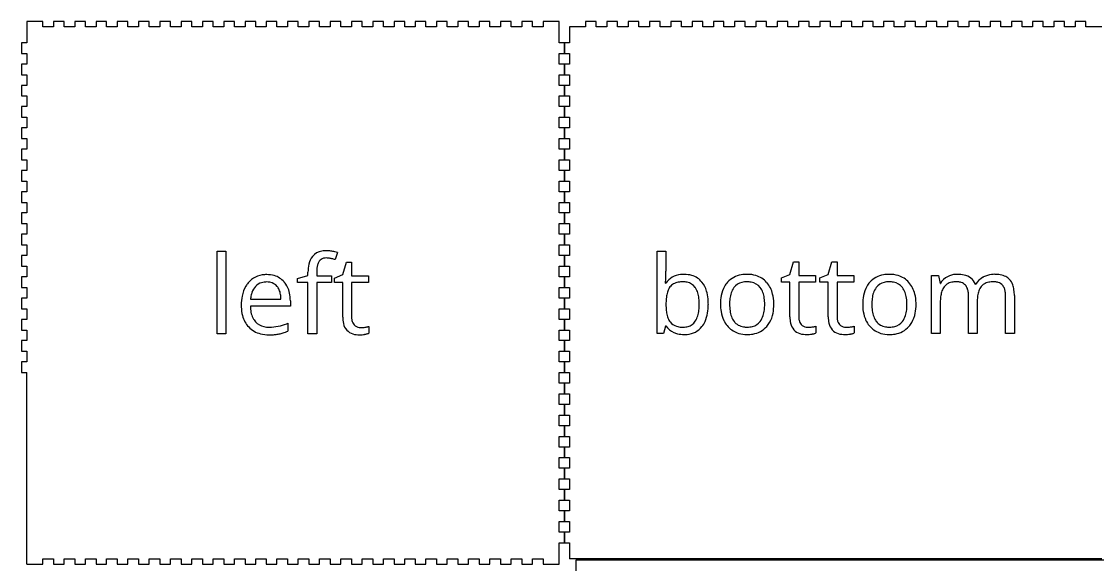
# Model space of a CAD drawing. Header units: inches. Extents: x 2290 to 3212, y 470 to 1390.
# Drawn here: x 2294 to 2900, y 1083 to 1390 of the extents above; entities that cross this region are included whole.
import ezdxf

# ---------------------------------------------------------------- set-up
doc = ezdxf.new("R2010")
doc.units = ezdxf.units.IN
doc.header["$MEASUREMENT"] = 0
for name, color, linetype in [('bottom_labelLayer', 7, 'Continuous'), ('bottom_outsideCutPath', 7, 'Continuous'), ('left_labelLayer', 7, 'Continuous'), ('left_outsideCutPath', 7, 'Continuous'), ('top_outsideCutPath', 7, 'Continuous')]:
    doc.layers.add(name, color=color, linetype=linetype)

msp = doc.modelspace()

# ---------------------------------------------------------------- linework, layer by layer
at = {"linetype": 'Continuous'}
for p, q in [((2296.95, 1083.6), (2296.95, 1191.6)), ((2902.95, 1086.6), (2602.95, 1086.6))]:
    msp.add_line(p, q, dxfattribs=at)
at = {"layer": 'bottom_labelLayer'}
for p, q in [((2652.28, 1213.65), (2652.28, 1260.15)), ((2652.28, 1260.15), (2657.24, 1260.15)), ((2657.24, 1260.15), (2657.24, 1248.85)), ((2727.11, 1247), (2729.2, 1253.99)), ((2729.2, 1253.99), (2732.07, 1253.99)), ((2732.07, 1253.99), (2732.07, 1246.4)), ((2748.71, 1247), (2750.8, 1253.99)), ((2750.8, 1253.99), (2753.67, 1253.99)), ((2753.67, 1253.99), (2753.67, 1246.4)), ((2722.41, 1244.94), (2727.11, 1247)), ((2722.41, 1242.55), (2722.41, 1244.94)), ((2732.07, 1246.4), (2741.57, 1246.4)), ((2741.57, 1246.4), (2741.57, 1242.55)), ((2744.02, 1244.94), (2748.71, 1247)), ((2744.02, 1242.55), (2744.02, 1244.94)), ((2753.67, 1246.4), (2763.17, 1246.4)), ((2763.17, 1246.4), (2763.17, 1242.55)), ((2806.92, 1213.65), (2806.92, 1246.4)), ((2806.92, 1246.4), (2810.96, 1246.4)), ((2810.96, 1246.4), (2811.76, 1241.92)), ((2657, 1242.04), (2657.24, 1242.04)), ((2727.11, 1242.55), (2722.41, 1242.55)), ((2727.11, 1223.06), (2727.11, 1242.55)), ((2741.57, 1242.55), (2732.07, 1242.55)), ((2732.07, 1242.55), (2732.07, 1223.27)), ((2748.71, 1242.55), (2744.02, 1242.55)), ((2748.71, 1223.06), (2748.71, 1242.55)), ((2763.17, 1242.55), (2753.67, 1242.55)), ((2753.67, 1242.55), (2753.67, 1223.27)), ((2811.76, 1241.92), (2812, 1241.92)), ((2831.73, 1241.44), (2831.96, 1241.44)), ((2827.78, 1213.65), (2827.78, 1234.96)), ((2832.74, 1231.94), (2832.74, 1213.65)), ((2848.67, 1213.65), (2848.67, 1234.96)), ((2853.63, 1235.02), (2853.63, 1213.65)), ((2811.88, 1230.83), (2811.88, 1213.65)), ((2655.83, 1213.65), (2652.28, 1213.65)), ((2656.88, 1217.86), (2655.83, 1213.65)), ((2657.24, 1217.86), (2656.88, 1217.86)), ((2741.81, 1217.75), (2741.81, 1213.95)), ((2763.41, 1217.75), (2763.41, 1213.95)), ((2811.88, 1213.65), (2806.92, 1213.65)), ((2832.74, 1213.65), (2827.78, 1213.65)), ((2853.63, 1213.65), (2848.67, 1213.65))]:
    msp.add_line(p, q, dxfattribs=at)
for centre, radius, start, end in [((2582.6, 1247.8), 74.62, 355.72386, 358.1259), ((2553.82, 1248.77), 103.42, 358.11233, 0.04843), ((2666.49, 1235.59), 11.28, 95.18351, 145.1109), ((2667.48, 1230), 16.94, 89.87434, 96.81454), ((2667.67, 1231.78), 15.16, 74.23933, 90.56238), ((2668.67, 1235.46), 11.35, 38.56313, 74.06704), ((2701.71, 1233.75), 13.12, 99.17594, 137.98327), ((2702.99, 1227.73), 19.27, 89.73264, 100.07598), ((2703.25, 1230.33), 16.67, 73.52227, 90.56923), ((2704.22, 1233.88), 12.99, 41.14456, 73.21339), ((2781.89, 1233.75), 13.12, 99.17594, 137.98327), ((2783.17, 1227.73), 19.27, 89.73264, 100.07598), ((2783.42, 1230.33), 16.67, 73.52227, 90.56923), ((2784.4, 1233.88), 12.99, 41.14456, 73.21339), ((2820.41, 1236.98), 9.75, 117.12095, 149.54237), ((2821.4, 1235.21), 11.78, 93.83433, 117.50722), ((2821.68, 1232.78), 14.22, 89.96621, 94.28313), ((2821.84, 1230.76), 16.24, 77.55722, 90.5513), ((2823.35, 1237.24), 9.59, 52.7027, 78.00538), ((2823.88, 1238.24), 8.47, 22.2098, 51.49705), ((2840.95, 1236.29), 10.36, 119.40418, 150.18288), ((2842.1, 1234.54), 12.44, 118.2584, 120.06295), ((2842.1, 1234.42), 12.56, 95.86351, 117.96932), ((2842.52, 1231.35), 15.66, 89.9197, 96.26175), ((2842.66, 1229.76), 17.24, 79.93611, 90.38037), ((2843.81, 1235.98), 10.92, 62.97232, 80.16652), ((2845.01, 1238.44), 8.18, 44.22899, 62.62292), ((2844.65, 1238.29), 8.54, 19.5612, 43.31612), ((2595.22, 1246.93), 61.98, 355.47164, 355.65276), ((2672.91, 1232.45), 15.52, 160.89263, 171.23343), ((2666.29, 1234.8), 8.49, 143.33823, 161.25599), ((2664.71, 1235.85), 6.6, 120.14028, 142.4249), ((2665.67, 1234.06), 8.63, 100.44694, 119.67007), ((2666.7, 1228.85), 13.94, 89.57313, 100.73243), ((2666.88, 1231.31), 11.47, 78.67813, 90.37496), ((2667.85, 1235.44), 7.23, 35.54084, 79.80112), ((2667.04, 1234.87), 8.23, 32.7034, 35.52421), ((2664.82, 1233.6), 10.78, 15.77794, 32.01513), ((2666.09, 1233.45), 14.62, 16.47093, 38.40753), ((2658.66, 1231.12), 22.41, 5.13385, 16.79734), ((2704.97, 1231.96), 16.84, 150.71115, 169.46954), ((2702.18, 1233.39), 13.7, 138.17595, 150.22873), ((2703.76, 1233.4), 10.26, 142.90257, 162.37496), ((2701.83, 1234.76), 7.9, 103.46852, 142.31189), ((2702.82, 1230.98), 11.81, 89.48059, 103.8805), ((2703, 1230.28), 12.51, 79.34534, 90.31749), ((2703.95, 1234.53), 8.16, 37.95776, 80.40062), ((2702.28, 1233.34), 10.21, 20.0257, 37.43505), ((2702.36, 1232.28), 15.45, 13.50143, 41.07034), ((2785.14, 1231.96), 16.84, 150.71115, 169.46954), ((2782.35, 1233.39), 13.7, 138.17595, 150.22873), ((2783.94, 1233.4), 10.26, 142.90257, 162.37496), ((2782.01, 1234.76), 7.9, 103.46852, 142.31189), ((2783, 1230.98), 11.81, 89.48059, 103.8805), ((2783.18, 1230.28), 12.51, 79.34534, 90.31749), ((2784.13, 1234.53), 8.16, 37.95776, 80.40062), ((2782.45, 1233.34), 10.21, 20.0257, 37.43505), ((2782.53, 1232.28), 15.45, 13.50143, 41.07034), ((2826.77, 1232.85), 14.76, 161.02344, 171.44691), ((2820.7, 1235), 8.32, 143.07698, 161.39138), ((2819.19, 1236.02), 6.5, 123.70206, 142.30221), ((2819.84, 1234.9), 7.79, 101.15463, 123.06557), ((2820.78, 1230.47), 12.32, 89.55732, 101.48321), ((2820.89, 1231.17), 11.62, 85.52381, 90.07934), ((2821.22, 1234.54), 8.23, 72.3601, 85.95618), ((2822.18, 1237.41), 5.2, 41.06107, 72.89936), ((2821.52, 1236.97), 5.99, 20.70713, 40.02175), ((2818.54, 1235.83), 9.19, 7.98646, 20.79495), ((2846.27, 1233.2), 13.45, 160.87318, 172.52725), ((2841.32, 1234.97), 8.2, 140.97653, 161.16995), ((2840.01, 1235.93), 6.57, 122.35973, 140.28841), ((2840.74, 1234.63), 8.06, 101.00323, 121.78405), ((2841.7, 1230.02), 12.76, 89.56214, 101.29616), ((2841.81, 1231.27), 11.51, 85.81447, 90.06854), ((2842.11, 1234.54), 8.23, 72.63955, 86.2568), ((2843.06, 1237.4), 5.22, 41.04081, 73.17926), ((2842.4, 1236.97), 5.99, 20.70713, 40.02175), ((2839.43, 1235.83), 9.19, 7.98646, 20.79495), ((2839.46, 1236.34), 14.08, 7.50419, 19.96454), ((2830.88, 1235.13), 22.75, 359.71073, 7.69072), ((2695.46, 1230.09), 38.22, 177.61767, 180.04254), ((2683.96, 1230.67), 26.71, 171.06678, 177.84569), ((2657.71, 1231.5), 18.2, 6.16487, 16.03963), ((2646.67, 1230.24), 29.31, 359.76808, 6.30952), ((2649.28, 1230.12), 31.84, 359.87793, 5.40936), ((2713.71, 1230.23), 25.76, 169.24429, 180.38808), ((2719.31, 1230.17), 26.21, 173.00862, 180.24638), ((2709.84, 1231.38), 16.66, 162.06531, 173.16748), ((2697.22, 1231.48), 15.59, 7.744, 20.06902), ((2688.16, 1230.18), 24.75, 359.70756, 7.89727), ((2695.15, 1230.39), 22.9, 1.12772, 13.88), ((2793.89, 1230.23), 25.76, 169.24429, 180.38808), ((2799.49, 1230.17), 26.21, 173.00862, 180.24638), ((2790.01, 1231.38), 16.66, 162.06531, 173.16748), ((2777.4, 1231.48), 15.59, 7.744, 20.06902), ((2768.34, 1230.18), 24.75, 359.70756, 7.89727), ((2775.32, 1230.39), 22.9, 1.12772, 13.88), ((2846.42, 1230.85), 34.54, 178.09761, 180.02533), ((2836.82, 1231.28), 24.93, 171.30419, 178.35016), ((2813.15, 1235.04), 14.63, 359.69483, 8.14715), ((2854.55, 1232.06), 21.81, 172.37765, 180.18296), ((2860.42, 1231.94), 27.68, 179.89442, 179.99984), ((2834.03, 1235.04), 14.63, 359.69483, 8.14715), ((2690.04, 1229.93), 32.8, 179.77627, 185.70752), ((2677.11, 1228.6), 19.8, 185.59248, 194.20507), ((2657.58, 1228.82), 18.33, 343.41714, 353.63691), ((2647.55, 1230.01), 28.42, 353.49348, 0.22055), ((2652.03, 1229.89), 29.08, 350.65628, 0.33803), ((2712.77, 1229.96), 24.82, 179.77447, 189.09329), ((2706.4, 1228.88), 18.35, 188.91025, 205.31714), ((2718.22, 1229.93), 25.12, 179.70596, 187.91608), ((2709.01, 1228.6), 15.81, 187.76392, 200.09769), ((2695.78, 1228.88), 17.07, 342.36157, 353.75376), ((2686.78, 1229.97), 26.13, 353.5363, 0.20142), ((2692.43, 1229.88), 25.62, 349.17619, 0.38626), ((2688.94, 1230.06), 29.11, 359.99191, 1.54196), ((2792.95, 1229.96), 24.82, 179.77447, 189.09329), ((2786.58, 1228.88), 18.35, 188.91025, 205.31714), ((2798.39, 1229.93), 25.12, 179.70596, 187.91608), ((2789.18, 1228.6), 15.81, 187.76392, 200.09769), ((2775.96, 1228.88), 17.07, 342.36157, 353.75376), ((2766.96, 1229.97), 26.13, 353.5363, 0.20142), ((2772.6, 1229.88), 25.62, 349.17619, 0.38626), ((2769.11, 1230.06), 29.11, 359.99191, 1.54196), ((2668.82, 1226.45), 11.24, 193.94304, 208.02184), ((2665.47, 1224.74), 7.48, 208.55365, 217.56054), ((2665.2, 1224.63), 7.2, 218.16904, 253.80472), ((2667.76, 1224.44), 7.13, 286.01629, 326.84973), ((2664.22, 1226.79), 11.39, 326.7105, 343.66618), ((2666.63, 1226.24), 13.94, 321.31615, 335.54361), ((2662.17, 1228.16), 18.8, 335.83059, 350.82548), ((2704.51, 1228.09), 16.3, 205.65604, 208.4461), ((2702.05, 1226.59), 13.43, 207.7947, 238.6758), ((2703.93, 1226.74), 10.41, 200.08459, 216.91316), ((2702.08, 1225.42), 8.13, 217.30096, 261.70991), ((2704.01, 1225.35), 8.02, 284.56623, 322.63339), ((2701.88, 1226.89), 10.65, 323.00893, 342.63904), ((2703.71, 1226.78), 13.84, 318.14397, 329.75662), ((2701.05, 1228.16), 16.83, 330.2507, 349.41165), ((2742.7, 1222.89), 15.59, 179.35509, 192.84776), ((2734.87, 1220.77), 7.5, 190.38177, 253.87724), ((2742.05, 1223.21), 9.99, 179.64165, 189.75059), ((2738.53, 1222.58), 6.41, 189.54796, 205.78736), ((2737.08, 1221.91), 4.81, 206.12945, 221.40839), ((2764.3, 1222.89), 15.59, 179.35509, 192.84776), ((2756.48, 1220.77), 7.5, 190.38177, 253.87724), ((2763.66, 1223.21), 9.99, 179.64165, 189.75059), ((2760.13, 1222.58), 6.41, 189.54796, 205.78736), ((2758.68, 1221.91), 4.81, 206.12945, 221.40839), ((2784.68, 1228.09), 16.3, 205.65604, 208.4461), ((2782.23, 1226.59), 13.43, 207.7947, 238.6758), ((2784.11, 1226.74), 10.41, 200.08459, 216.91316), ((2782.25, 1225.42), 8.13, 217.30096, 261.70991), ((2784.19, 1225.35), 8.02, 284.56623, 322.63339), ((2782.06, 1226.89), 10.65, 323.00893, 342.63904), ((2783.89, 1226.78), 13.84, 318.14397, 329.75662), ((2781.23, 1228.16), 16.83, 330.2507, 349.41165), ((2666.17, 1224.26), 10.99, 215.58502, 245.83617), ((2667.01, 1226.19), 13.09, 245.98016, 255.54559), ((2666.53, 1228.74), 11.52, 253.13824, 266.84832), ((2667.44, 1228.1), 15.05, 255.77554, 270.31855), ((2666.91, 1233.16), 15.95, 266.37756, 270.05105), ((2667.03, 1227.1), 9.89, 269.38689, 285.86307), ((2667.54, 1229.88), 16.82, 269.92257, 275.54817), ((2668.34, 1224.85), 11.74, 274.06401, 321.4081), ((2702.22, 1226.93), 13.81, 238.81155, 253.24284), ((2702.75, 1228.98), 15.93, 253.54369, 270.41825), ((2702.94, 1229.53), 12.32, 260.50332, 270.24768), ((2702.95, 1232.32), 19.26, 269.75029, 279.80333), ((2703.1, 1228.73), 11.52, 269.44817, 284.72557), ((2704.19, 1226.4), 13.22, 278.89592, 317.99791), ((2736.41, 1226.01), 12.96, 253.7848, 270.88526), ((2736.92, 1221.79), 4.61, 221.59492, 262.35051), ((2737.3, 1223.78), 6.63, 261.32663, 270.19132), ((2736.54, 1228.52), 15.46, 270.89325, 275.54838), ((2737.36, 1233.44), 16.29, 269.88036, 278.30283), ((2735.96, 1234.53), 21.5, 275.52604, 279.29394), ((2736.47, 1231.62), 18.55, 279.18627, 280.11437), ((2737.51, 1232.17), 15.01, 278.41545, 279.00808), ((2737.3, 1227.11), 13.96, 280.00699, 283.37353), ((2735.69, 1243.85), 26.83, 278.95897, 280.51043), ((2738.55, 1221.92), 8.63, 283.30694, 288.11978), ((2737.43, 1234.5), 17.33, 280.48479, 282.6268), ((2738.96, 1227.71), 10.37, 282.58768, 285.5795), ((2739.72, 1218.36), 4.88, 287.9888, 295.30484), ((2739.72, 1224.9), 7.45, 285.72385, 286.25636), ((2758.01, 1226.01), 12.96, 253.7848, 270.88526), ((2758.52, 1221.79), 4.61, 221.59492, 262.35051), ((2758.91, 1223.78), 6.63, 261.32663, 270.19132), ((2758.14, 1228.52), 15.46, 270.89325, 275.54838), ((2758.96, 1233.44), 16.29, 269.88036, 278.30283), ((2757.56, 1234.53), 21.5, 275.52604, 279.29394), ((2758.08, 1231.62), 18.55, 279.18627, 280.11437), ((2759.12, 1232.17), 15.01, 278.41545, 279.00808), ((2758.91, 1227.11), 13.96, 280.00699, 283.37353), ((2757.29, 1243.85), 26.83, 278.95897, 280.51043), ((2760.15, 1221.92), 8.63, 283.30694, 288.11978), ((2759.03, 1234.5), 17.33, 280.48479, 282.6268), ((2760.56, 1227.71), 10.37, 282.58768, 285.5795), ((2761.33, 1218.36), 4.88, 287.9888, 295.30484), ((2761.33, 1224.9), 7.45, 285.72385, 286.25636), ((2782.4, 1226.93), 13.81, 238.81155, 253.24284), ((2782.93, 1228.98), 15.93, 253.54369, 270.41825), ((2783.11, 1229.53), 12.32, 260.50332, 270.24768), ((2783.13, 1232.32), 19.26, 269.75029, 279.80333), ((2783.28, 1228.73), 11.52, 269.44817, 284.72557), ((2784.36, 1226.4), 13.22, 278.89592, 317.99791), ((2736.61, 1225.77), 12.72, 270.00315, 270.76045), ((2758.21, 1225.77), 12.72, 270.00315, 270.76045)]:
    msp.add_arc(centre, radius, start, end, dxfattribs=at)
at = {"layer": 'bottom_outsideCutPath'}
for p, q in [((2617.95, 1389.6), (2611.95, 1389.6)), ((2611.95, 1389.6), (2611.95, 1386.6)), ((2617.95, 1386.6), (2617.95, 1389.6)), ((2629.95, 1389.6), (2623.95, 1389.6)), ((2623.95, 1389.6), (2623.95, 1386.6)), ((2629.95, 1386.6), (2629.95, 1389.6)), ((2641.95, 1389.6), (2635.95, 1389.6)), ((2635.95, 1389.6), (2635.95, 1386.6)), ((2641.95, 1386.6), (2641.95, 1389.6)), ((2653.95, 1389.6), (2647.95, 1389.6)), ((2647.95, 1389.6), (2647.95, 1386.6)), ((2653.95, 1386.6), (2653.95, 1389.6)), ((2665.95, 1389.6), (2659.95, 1389.6)), ((2659.95, 1389.6), (2659.95, 1386.6)), ((2665.95, 1386.6), (2665.95, 1389.6)), ((2677.95, 1389.6), (2671.95, 1389.6)), ((2671.95, 1389.6), (2671.95, 1386.6)), ((2677.95, 1386.6), (2677.95, 1389.6)), ((2689.95, 1389.6), (2683.95, 1389.6)), ((2683.95, 1389.6), (2683.95, 1386.6)), ((2689.95, 1386.6), (2689.95, 1389.6)), ((2701.95, 1389.6), (2695.95, 1389.6)), ((2695.95, 1389.6), (2695.95, 1386.6)), ((2701.95, 1386.6), (2701.95, 1389.6)), ((2713.95, 1389.6), (2707.95, 1389.6)), ((2707.95, 1389.6), (2707.95, 1386.6)), ((2713.95, 1386.6), (2713.95, 1389.6)), ((2725.95, 1389.6), (2719.95, 1389.6)), ((2719.95, 1389.6), (2719.95, 1386.6)), ((2725.95, 1386.6), (2725.95, 1389.6)), ((2737.95, 1389.6), (2731.95, 1389.6)), ((2731.95, 1389.6), (2731.95, 1386.6)), ((2737.95, 1386.6), (2737.95, 1389.6)), ((2749.95, 1389.6), (2743.95, 1389.6)), ((2743.95, 1389.6), (2743.95, 1386.6)), ((2749.95, 1386.6), (2749.95, 1389.6)), ((2761.95, 1389.6), (2755.95, 1389.6)), ((2755.95, 1389.6), (2755.95, 1386.6)), ((2761.95, 1386.6), (2761.95, 1389.6)), ((2773.95, 1389.6), (2767.95, 1389.6)), ((2767.95, 1389.6), (2767.95, 1386.6)), ((2773.95, 1386.6), (2773.95, 1389.6)), ((2785.95, 1389.6), (2779.95, 1389.6)), ((2779.95, 1389.6), (2779.95, 1386.6)), ((2785.95, 1386.6), (2785.95, 1389.6)), ((2797.95, 1389.6), (2791.95, 1389.6)), ((2791.95, 1389.6), (2791.95, 1386.6)), ((2797.95, 1386.6), (2797.95, 1389.6)), ((2809.95, 1389.6), (2803.95, 1389.6)), ((2803.95, 1389.6), (2803.95, 1386.6)), ((2809.95, 1386.6), (2809.95, 1389.6)), ((2821.95, 1389.6), (2815.95, 1389.6)), ((2815.95, 1389.6), (2815.95, 1386.6)), ((2821.95, 1386.6), (2821.95, 1389.6)), ((2833.95, 1389.6), (2827.95, 1389.6)), ((2827.95, 1389.6), (2827.95, 1386.6)), ((2833.95, 1386.6), (2833.95, 1389.6)), ((2845.95, 1389.6), (2839.95, 1389.6)), ((2839.95, 1389.6), (2839.95, 1386.6)), ((2845.95, 1386.6), (2845.95, 1389.6)), ((2857.95, 1389.6), (2851.95, 1389.6)), ((2851.95, 1389.6), (2851.95, 1386.6)), ((2857.95, 1386.6), (2857.95, 1389.6)), ((2869.95, 1389.6), (2863.95, 1389.6)), ((2863.95, 1389.6), (2863.95, 1386.6)), ((2869.95, 1386.6), (2869.95, 1389.6)), ((2881.95, 1389.6), (2875.95, 1389.6)), ((2875.95, 1389.6), (2875.95, 1386.6)), ((2881.95, 1386.6), (2881.95, 1389.6)), ((2893.95, 1389.6), (2887.95, 1389.6)), ((2887.95, 1389.6), (2887.95, 1386.6)), ((2893.95, 1386.6), (2893.95, 1389.6)), ((2602.95, 1386.6), (2602.95, 1377.6)), ((2611.95, 1386.6), (2602.95, 1386.6)), ((2623.95, 1386.6), (2617.95, 1386.6)), ((2635.95, 1386.6), (2629.95, 1386.6)), ((2647.95, 1386.6), (2641.95, 1386.6)), ((2659.95, 1386.6), (2653.95, 1386.6)), ((2671.95, 1386.6), (2665.95, 1386.6)), ((2683.95, 1386.6), (2677.95, 1386.6)), ((2695.95, 1386.6), (2689.95, 1386.6)), ((2707.95, 1386.6), (2701.95, 1386.6)), ((2719.95, 1386.6), (2713.95, 1386.6)), ((2731.95, 1386.6), (2725.95, 1386.6)), ((2743.95, 1386.6), (2737.95, 1386.6)), ((2755.95, 1386.6), (2749.95, 1386.6)), ((2767.95, 1386.6), (2761.95, 1386.6)), ((2779.95, 1386.6), (2773.95, 1386.6)), ((2791.95, 1386.6), (2785.95, 1386.6)), ((2803.95, 1386.6), (2797.95, 1386.6)), ((2815.95, 1386.6), (2809.95, 1386.6)), ((2827.95, 1386.6), (2821.95, 1386.6)), ((2839.95, 1386.6), (2833.95, 1386.6)), ((2851.95, 1386.6), (2845.95, 1386.6)), ((2863.95, 1386.6), (2857.95, 1386.6)), ((2875.95, 1386.6), (2869.95, 1386.6)), ((2887.95, 1386.6), (2881.95, 1386.6)), ((2902.95, 1386.6), (2893.95, 1386.6)), ((2602.95, 1377.6), (2599.95, 1377.6)), ((2599.95, 1377.6), (2599.95, 1371.6)), ((2599.95, 1371.6), (2602.95, 1371.6)), ((2602.95, 1371.6), (2602.95, 1365.6)), ((2602.95, 1365.6), (2599.95, 1365.6)), ((2599.95, 1365.6), (2599.95, 1359.6)), ((2599.95, 1359.6), (2602.95, 1359.6)), ((2602.95, 1359.6), (2602.95, 1353.6)), ((2602.95, 1353.6), (2599.95, 1353.6)), ((2599.95, 1353.6), (2599.95, 1347.6)), ((2599.95, 1347.6), (2602.95, 1347.6)), ((2602.95, 1347.6), (2602.95, 1341.6)), ((2602.95, 1341.6), (2599.95, 1341.6)), ((2599.95, 1341.6), (2599.95, 1335.6)), ((2599.95, 1335.6), (2602.95, 1335.6)), ((2602.95, 1335.6), (2602.95, 1329.6)), ((2602.95, 1329.6), (2599.95, 1329.6)), ((2599.95, 1329.6), (2599.95, 1323.6)), ((2599.95, 1323.6), (2602.95, 1323.6)), ((2602.95, 1323.6), (2602.95, 1317.6)), ((2602.95, 1317.6), (2599.95, 1317.6)), ((2599.95, 1317.6), (2599.95, 1311.6)), ((2599.95, 1311.6), (2602.95, 1311.6)), ((2602.95, 1311.6), (2602.95, 1305.6)), ((2602.95, 1305.6), (2599.95, 1305.6)), ((2599.95, 1305.6), (2599.95, 1299.6)), ((2599.95, 1299.6), (2602.95, 1299.6)), ((2602.95, 1299.6), (2602.95, 1293.6)), ((2602.95, 1293.6), (2599.95, 1293.6)), ((2599.95, 1293.6), (2599.95, 1287.6)), ((2599.95, 1287.6), (2602.95, 1287.6)), ((2602.95, 1287.6), (2602.95, 1281.6)), ((2602.95, 1281.6), (2599.95, 1281.6)), ((2599.95, 1281.6), (2599.95, 1275.6)), ((2599.95, 1275.6), (2602.95, 1275.6)), ((2602.95, 1275.6), (2602.95, 1269.6)), ((2602.95, 1269.6), (2599.95, 1269.6)), ((2599.95, 1269.6), (2599.95, 1263.6)), ((2599.95, 1263.6), (2602.95, 1263.6)), ((2602.95, 1263.6), (2602.95, 1257.6)), ((2602.95, 1257.6), (2599.95, 1257.6)), ((2599.95, 1257.6), (2599.95, 1251.6)), ((2599.95, 1251.6), (2602.95, 1251.6)), ((2602.95, 1251.6), (2602.95, 1245.6)), ((2602.95, 1245.6), (2599.95, 1245.6)), ((2599.95, 1245.6), (2599.95, 1239.6)), ((2599.95, 1239.6), (2602.95, 1239.6)), ((2602.95, 1239.6), (2602.95, 1233.6)), ((2602.95, 1233.6), (2599.95, 1233.6)), ((2599.95, 1233.6), (2599.95, 1227.6)), ((2599.95, 1227.6), (2602.95, 1227.6)), ((2602.95, 1227.6), (2602.95, 1221.6)), ((2602.95, 1221.6), (2599.95, 1221.6)), ((2599.95, 1221.6), (2599.95, 1215.6)), ((2599.95, 1215.6), (2602.95, 1215.6)), ((2602.95, 1215.6), (2602.95, 1209.6)), ((2602.95, 1209.6), (2599.95, 1209.6)), ((2599.95, 1209.6), (2599.95, 1203.6)), ((2599.95, 1203.6), (2602.95, 1203.6)), ((2602.95, 1203.6), (2602.95, 1197.6)), ((2602.95, 1197.6), (2599.95, 1197.6)), ((2599.95, 1197.6), (2599.95, 1191.6)), ((2599.95, 1191.6), (2602.95, 1191.6)), ((2602.95, 1191.6), (2602.95, 1185.6)), ((2602.95, 1185.6), (2599.95, 1185.6)), ((2599.95, 1185.6), (2599.95, 1179.6)), ((2599.95, 1179.6), (2602.95, 1179.6)), ((2602.95, 1179.6), (2602.95, 1173.6)), ((2602.95, 1173.6), (2599.95, 1173.6)), ((2599.95, 1173.6), (2599.95, 1167.6)), ((2599.95, 1167.6), (2602.95, 1167.6)), ((2602.95, 1167.6), (2602.95, 1161.6)), ((2602.95, 1161.6), (2599.95, 1161.6)), ((2599.95, 1161.6), (2599.95, 1155.6)), ((2599.95, 1155.6), (2602.95, 1155.6)), ((2602.95, 1155.6), (2602.95, 1149.6)), ((2602.95, 1149.6), (2599.95, 1149.6)), ((2599.95, 1149.6), (2599.95, 1143.6)), ((2599.95, 1143.6), (2602.95, 1143.6)), ((2602.95, 1143.6), (2602.95, 1137.6)), ((2602.95, 1137.6), (2599.95, 1137.6)), ((2599.95, 1137.6), (2599.95, 1131.6)), ((2599.95, 1131.6), (2602.95, 1131.6)), ((2602.95, 1131.6), (2602.95, 1125.6)), ((2602.95, 1125.6), (2599.95, 1125.6)), ((2599.95, 1125.6), (2599.95, 1119.6)), ((2599.95, 1119.6), (2602.95, 1119.6)), ((2602.95, 1119.6), (2602.95, 1113.6)), ((2602.95, 1113.6), (2599.95, 1113.6)), ((2599.95, 1113.6), (2599.95, 1107.6)), ((2599.95, 1107.6), (2602.95, 1107.6)), ((2602.95, 1107.6), (2602.95, 1101.6)), ((2602.95, 1101.6), (2599.95, 1101.6)), ((2599.95, 1101.6), (2599.95, 1095.6)), ((2599.95, 1095.6), (2602.95, 1095.6)), ((2602.95, 1095.6), (2602.95, 1086.6))]:
    msp.add_line(p, q, dxfattribs=at)
at = {"layer": 'left_labelLayer'}
for p, q in [((2404.15, 1213.49), (2404.15, 1259.98)), ((2404.15, 1259.98), (2409.11, 1259.98)), ((2409.11, 1259.98), (2409.11, 1213.49)), ((2472.07, 1259.27), (2470.79, 1255.29)), ((2475.06, 1246.84), (2477.15, 1253.83)), ((2477.15, 1253.83), (2480.02, 1253.83)), ((2480.02, 1253.83), (2480.02, 1246.24)), ((2449.57, 1244.62), (2455.43, 1246.42)), ((2449.57, 1242.38), (2449.57, 1244.62)), ((2455.43, 1246.42), (2455.43, 1248.24)), ((2460.39, 1248.36), (2460.39, 1246.24)), ((2460.39, 1246.24), (2468.72, 1246.24)), ((2468.72, 1246.24), (2468.72, 1242.38)), ((2470.37, 1244.77), (2475.06, 1246.84)), ((2470.37, 1242.38), (2470.37, 1244.77)), ((2480.02, 1246.24), (2489.52, 1246.24)), ((2489.52, 1246.24), (2489.52, 1242.38)), ((2455.43, 1242.38), (2449.57, 1242.38)), ((2455.43, 1213.49), (2455.43, 1242.38)), ((2468.72, 1242.38), (2460.39, 1242.38)), ((2460.39, 1242.38), (2460.39, 1213.49)), ((2475.06, 1242.38), (2470.37, 1242.38)), ((2475.06, 1222.9), (2475.06, 1242.38)), ((2489.52, 1242.38), (2480.02, 1242.38)), ((2480.02, 1242.38), (2480.02, 1223.11)), ((2423.06, 1233), (2440.19, 1233)), ((2445.5, 1232.1), (2445.5, 1228.97)), ((2445.5, 1228.97), (2422.94, 1228.97)), ((2444.1, 1219.43), (2444.1, 1215.01)), ((2409.11, 1213.49), (2404.15, 1213.49)), ((2460.39, 1213.49), (2455.43, 1213.49)), ((2489.76, 1217.58), (2489.76, 1213.79))]:
    msp.add_line(p, q, dxfattribs=at)
for centre, radius, start, end in [((2466.08, 1250.68), 10.4, 141.74338, 168.23221), ((2464.54, 1251.48), 8.7, 98.25515, 139.62034), ((2465.22, 1251.85), 4.3, 102.76774, 144.33803), ((2465.89, 1245.24), 15.08, 89.66968, 99.93144), ((2465.82, 1249.53), 6.69, 89.48592, 103.41974), ((2465.85, 1245.55), 10.67, 83.07609, 89.79268), ((2465.89, 1244.34), 15.97, 81.56409, 89.70174), ((2465.2, 1240.32), 15.94, 76.51835, 83.02169), ((2464.77, 1236.5), 23.89, 75.97399, 81.65647), ((2463.33, 1232.39), 24.09, 71.96134, 76.59183), ((2462.84, 1228.51), 32.11, 73.29637, 76.09461), ((2475.53, 1248.47), 20.1, 167.5776, 180.65867), ((2477.4, 1248.64), 17.01, 171.65278, 178.43835), ((2470.6, 1249.66), 10.13, 161.84377, 171.7847), ((2466.44, 1251.06), 5.74, 145.06887, 162.18018), ((2431.52, 1234.1), 12.71, 92.47627, 140.53864), ((2432.17, 1229.3), 17.54, 89.96381, 93.91763), ((2432.32, 1231.72), 15.11, 74.21259, 90.54501), ((2433.27, 1235.21), 11.5, 41.20647, 74.02327), ((2483.81, 1248.37), 23.42, 178.19733, 180.02318), ((2435.34, 1231.5), 17.37, 149.4071, 169.18538), ((2432.97, 1232.75), 14.69, 140.10561, 148.90672), ((2433.12, 1233.57), 9.8, 138.09948, 160.58663), ((2431.43, 1235.05), 7.55, 106.46571, 137.91764), ((2432.02, 1232.9), 9.78, 89.44223, 106.20897), ((2432.17, 1232.49), 10.19, 79.64685, 90.291), ((2432.89, 1235.81), 6.8, 40.08229, 80.62433), ((2432.19, 1235.28), 7.67, 23.48215, 39.70721), ((2429.32, 1234.08), 10.78, 8.73423, 23.27719), ((2431.47, 1233.66), 13.87, 11.59942, 41.1496), ((2443.85, 1229.77), 26.05, 168.95392, 180.38435), ((2441.73, 1231.29), 18.74, 172.15453, 174.76152), ((2437.46, 1231.97), 14.42, 160.33534, 172.53152), ((2423.28, 1233.1), 16.9, 359.67452, 8.92245), ((2425.32, 1232.24), 20.19, 359.61478, 12.03364), ((2446.14, 1229.59), 28.33, 179.9887, 181.79912), ((2439.76, 1229.22), 21.95, 181.35746, 194.49199), ((2442.85, 1229.36), 19.91, 181.14471, 190.80071), ((2435.83, 1227.98), 12.75, 190.60058, 206.02752), ((2432.67, 1227.28), 14.6, 194.08773, 223.05382), ((2432.72, 1226.51), 9.31, 206.29503, 222.55579), ((2432.44, 1226.37), 9.01, 223.06451, 258.14013), ((2433.55, 1243.42), 26.2, 270.1984, 292.20904), ((2432.29, 1247.04), 30.02, 291.82554, 293.16138), ((2490.65, 1222.72), 15.59, 179.35509, 192.84776), ((2482.83, 1220.61), 7.5, 190.38177, 253.87724), ((2490.01, 1223.05), 9.99, 179.64165, 189.75059), ((2486.48, 1222.42), 6.41, 189.54796, 205.78736), ((2485.03, 1221.75), 4.81, 206.12945, 221.40839), ((2431.9, 1226.72), 13.65, 223.54658, 256.1957), ((2433.3, 1232.16), 19.28, 256.00879, 270.48481), ((2433.54, 1230.88), 13.66, 257.53119, 270.43194), ((2434.92, 1233.78), 20.82, 275.90545, 281.66039), ((2434.39, 1235.66), 22.77, 281.99359, 287.88512), ((2432.23, 1242.32), 29.78, 287.90229, 293.48616), ((2484.36, 1225.84), 12.96, 253.7848, 270.88526), ((2484.87, 1221.63), 4.61, 221.59492, 262.35051), ((2485.26, 1223.61), 6.63, 261.32663, 270.19132), ((2485.31, 1233.27), 16.29, 269.88036, 278.30283), ((2483.91, 1234.36), 21.5, 275.52604, 279.29394), ((2484.42, 1231.46), 18.55, 279.18627, 280.11437), ((2485.47, 1232.01), 15.01, 278.41545, 279.00808), ((2485.26, 1226.94), 13.96, 280.00699, 283.37353), ((2483.64, 1243.68), 26.83, 278.95897, 280.51043), ((2486.5, 1221.76), 8.63, 283.30694, 288.11978), ((2485.38, 1234.34), 17.33, 280.48479, 282.6268), ((2486.91, 1227.55), 10.37, 282.58768, 285.5795), ((2487.68, 1218.2), 4.88, 287.9888, 295.30484), ((2487.68, 1224.73), 7.45, 285.72385, 286.25636), ((2433.49, 1253.3), 40.41, 269.96691, 271.99315), ((2433.87, 1243.56), 30.66, 271.91197, 275.97271), ((2484.56, 1225.61), 12.72, 270.00315, 270.76045), ((2484.49, 1228.35), 15.46, 270.89325, 275.54838)]:
    msp.add_arc(centre, radius, start, end, dxfattribs=at)
at = {"layer": 'left_outsideCutPath'}
for p, q in [((2296.95, 1389.6), (2296.95, 1377.6)), ((2305.95, 1389.6), (2296.95, 1389.6)), ((2305.95, 1386.6), (2305.95, 1389.6)), ((2317.95, 1389.6), (2311.95, 1389.6)), ((2311.95, 1389.6), (2311.95, 1386.6)), ((2317.95, 1386.6), (2317.95, 1389.6)), ((2329.95, 1389.6), (2323.95, 1389.6)), ((2323.95, 1389.6), (2323.95, 1386.6)), ((2329.95, 1386.6), (2329.95, 1389.6)), ((2341.95, 1389.6), (2335.95, 1389.6)), ((2335.95, 1389.6), (2335.95, 1386.6)), ((2341.95, 1386.6), (2341.95, 1389.6)), ((2353.95, 1389.6), (2347.95, 1389.6)), ((2347.95, 1389.6), (2347.95, 1386.6)), ((2353.95, 1386.6), (2353.95, 1389.6)), ((2365.95, 1389.6), (2359.95, 1389.6)), ((2359.95, 1389.6), (2359.95, 1386.6)), ((2365.95, 1386.6), (2365.95, 1389.6)), ((2377.95, 1389.6), (2371.95, 1389.6)), ((2371.95, 1389.6), (2371.95, 1386.6)), ((2377.95, 1386.6), (2377.95, 1389.6)), ((2389.95, 1389.6), (2383.95, 1389.6)), ((2383.95, 1389.6), (2383.95, 1386.6)), ((2389.95, 1386.6), (2389.95, 1389.6)), ((2401.95, 1389.6), (2395.95, 1389.6)), ((2395.95, 1389.6), (2395.95, 1386.6)), ((2401.95, 1386.6), (2401.95, 1389.6)), ((2413.95, 1389.6), (2407.95, 1389.6)), ((2407.95, 1389.6), (2407.95, 1386.6)), ((2413.95, 1386.6), (2413.95, 1389.6)), ((2425.95, 1389.6), (2419.95, 1389.6)), ((2419.95, 1389.6), (2419.95, 1386.6)), ((2425.95, 1386.6), (2425.95, 1389.6)), ((2437.95, 1389.6), (2431.95, 1389.6)), ((2431.95, 1389.6), (2431.95, 1386.6)), ((2437.95, 1386.6), (2437.95, 1389.6)), ((2449.95, 1389.6), (2443.95, 1389.6)), ((2443.95, 1389.6), (2443.95, 1386.6)), ((2449.95, 1386.6), (2449.95, 1389.6)), ((2461.95, 1389.6), (2455.95, 1389.6)), ((2455.95, 1389.6), (2455.95, 1386.6)), ((2461.95, 1386.6), (2461.95, 1389.6)), ((2473.95, 1389.6), (2467.95, 1389.6)), ((2467.95, 1389.6), (2467.95, 1386.6)), ((2473.95, 1386.6), (2473.95, 1389.6)), ((2485.95, 1389.6), (2479.95, 1389.6)), ((2479.95, 1389.6), (2479.95, 1386.6)), ((2485.95, 1386.6), (2485.95, 1389.6)), ((2497.95, 1389.6), (2491.95, 1389.6)), ((2491.95, 1389.6), (2491.95, 1386.6)), ((2497.95, 1386.6), (2497.95, 1389.6)), ((2509.95, 1389.6), (2503.95, 1389.6)), ((2503.95, 1389.6), (2503.95, 1386.6)), ((2509.95, 1386.6), (2509.95, 1389.6)), ((2521.95, 1389.6), (2515.95, 1389.6)), ((2515.95, 1389.6), (2515.95, 1386.6)), ((2521.95, 1386.6), (2521.95, 1389.6)), ((2533.95, 1389.6), (2527.95, 1389.6)), ((2527.95, 1389.6), (2527.95, 1386.6)), ((2533.95, 1386.6), (2533.95, 1389.6)), ((2545.95, 1389.6), (2539.95, 1389.6)), ((2539.95, 1389.6), (2539.95, 1386.6)), ((2545.95, 1386.6), (2545.95, 1389.6)), ((2557.95, 1389.6), (2551.95, 1389.6)), ((2551.95, 1389.6), (2551.95, 1386.6)), ((2557.95, 1386.6), (2557.95, 1389.6)), ((2569.95, 1389.6), (2563.95, 1389.6)), ((2563.95, 1389.6), (2563.95, 1386.6)), ((2569.95, 1386.6), (2569.95, 1389.6)), ((2581.95, 1389.6), (2575.95, 1389.6)), ((2575.95, 1389.6), (2575.95, 1386.6)), ((2581.95, 1386.6), (2581.95, 1389.6)), ((2596.95, 1389.6), (2587.95, 1389.6)), ((2587.95, 1389.6), (2587.95, 1386.6)), ((2596.95, 1377.6), (2596.95, 1389.6)), ((2311.95, 1386.6), (2305.95, 1386.6)), ((2323.95, 1386.6), (2317.95, 1386.6)), ((2335.95, 1386.6), (2329.95, 1386.6)), ((2347.95, 1386.6), (2341.95, 1386.6)), ((2359.95, 1386.6), (2353.95, 1386.6)), ((2371.95, 1386.6), (2365.95, 1386.6)), ((2383.95, 1386.6), (2377.95, 1386.6)), ((2395.95, 1386.6), (2389.95, 1386.6)), ((2407.95, 1386.6), (2401.95, 1386.6)), ((2419.95, 1386.6), (2413.95, 1386.6)), ((2431.95, 1386.6), (2425.95, 1386.6)), ((2443.95, 1386.6), (2437.95, 1386.6)), ((2455.95, 1386.6), (2449.95, 1386.6)), ((2467.95, 1386.6), (2461.95, 1386.6)), ((2479.95, 1386.6), (2473.95, 1386.6)), ((2491.95, 1386.6), (2485.95, 1386.6)), ((2503.95, 1386.6), (2497.95, 1386.6)), ((2515.95, 1386.6), (2509.95, 1386.6)), ((2527.95, 1386.6), (2521.95, 1386.6)), ((2539.95, 1386.6), (2533.95, 1386.6)), ((2551.95, 1386.6), (2545.95, 1386.6)), ((2563.95, 1386.6), (2557.95, 1386.6)), ((2575.95, 1386.6), (2569.95, 1386.6)), ((2587.95, 1386.6), (2581.95, 1386.6)), ((2296.95, 1377.6), (2293.95, 1377.6)), ((2293.95, 1377.6), (2293.95, 1371.6)), ((2599.95, 1377.6), (2596.95, 1377.6)), ((2599.95, 1371.6), (2599.95, 1377.6)), ((2293.95, 1371.6), (2296.95, 1371.6)), ((2296.95, 1371.6), (2296.95, 1365.6)), ((2596.95, 1365.6), (2596.95, 1371.6)), ((2596.95, 1371.6), (2599.95, 1371.6)), ((2296.95, 1365.6), (2293.95, 1365.6)), ((2293.95, 1365.6), (2293.95, 1359.6)), ((2599.95, 1365.6), (2596.95, 1365.6)), ((2599.95, 1359.6), (2599.95, 1365.6)), ((2293.95, 1359.6), (2296.95, 1359.6)), ((2296.95, 1359.6), (2296.95, 1353.6)), ((2596.95, 1353.6), (2596.95, 1359.6)), ((2596.95, 1359.6), (2599.95, 1359.6)), ((2296.95, 1353.6), (2293.95, 1353.6)), ((2293.95, 1353.6), (2293.95, 1347.6)), ((2599.95, 1353.6), (2596.95, 1353.6)), ((2599.95, 1347.6), (2599.95, 1353.6)), ((2293.95, 1347.6), (2296.95, 1347.6)), ((2296.95, 1347.6), (2296.95, 1341.6)), ((2596.95, 1341.6), (2596.95, 1347.6)), ((2596.95, 1347.6), (2599.95, 1347.6)), ((2296.95, 1341.6), (2293.95, 1341.6)), ((2293.95, 1341.6), (2293.95, 1335.6)), ((2599.95, 1341.6), (2596.95, 1341.6)), ((2599.95, 1335.6), (2599.95, 1341.6)), ((2293.95, 1335.6), (2296.95, 1335.6)), ((2296.95, 1335.6), (2296.95, 1329.6)), ((2596.95, 1329.6), (2596.95, 1335.6)), ((2596.95, 1335.6), (2599.95, 1335.6)), ((2296.95, 1329.6), (2293.95, 1329.6)), ((2293.95, 1329.6), (2293.95, 1323.6)), ((2599.95, 1329.6), (2596.95, 1329.6)), ((2599.95, 1323.6), (2599.95, 1329.6)), ((2293.95, 1323.6), (2296.95, 1323.6)), ((2296.95, 1323.6), (2296.95, 1317.6)), ((2596.95, 1317.6), (2596.95, 1323.6)), ((2596.95, 1323.6), (2599.95, 1323.6)), ((2296.95, 1317.6), (2293.95, 1317.6)), ((2293.95, 1317.6), (2293.95, 1311.6)), ((2599.95, 1317.6), (2596.95, 1317.6)), ((2599.95, 1311.6), (2599.95, 1317.6)), ((2293.95, 1311.6), (2296.95, 1311.6)), ((2296.95, 1311.6), (2296.95, 1305.6)), ((2596.95, 1305.6), (2596.95, 1311.6)), ((2596.95, 1311.6), (2599.95, 1311.6)), ((2296.95, 1305.6), (2293.95, 1305.6)), ((2293.95, 1305.6), (2293.95, 1299.6)), ((2599.95, 1305.6), (2596.95, 1305.6)), ((2599.95, 1299.6), (2599.95, 1305.6)), ((2293.95, 1299.6), (2296.95, 1299.6)), ((2296.95, 1299.6), (2296.95, 1293.6)), ((2596.95, 1293.6), (2596.95, 1299.6)), ((2596.95, 1299.6), (2599.95, 1299.6)), ((2296.95, 1293.6), (2293.95, 1293.6)), ((2293.95, 1293.6), (2293.95, 1287.6)), ((2599.95, 1293.6), (2596.95, 1293.6)), ((2599.95, 1287.6), (2599.95, 1293.6)), ((2293.95, 1287.6), (2296.95, 1287.6)), ((2296.95, 1287.6), (2296.95, 1281.6)), ((2596.95, 1281.6), (2596.95, 1287.6)), ((2596.95, 1287.6), (2599.95, 1287.6)), ((2296.95, 1281.6), (2293.95, 1281.6)), ((2293.95, 1281.6), (2293.95, 1275.6)), ((2599.95, 1281.6), (2596.95, 1281.6)), ((2599.95, 1275.6), (2599.95, 1281.6)), ((2293.95, 1275.6), (2296.95, 1275.6)), ((2296.95, 1275.6), (2296.95, 1269.6)), ((2596.95, 1269.6), (2596.95, 1275.6)), ((2596.95, 1275.6), (2599.95, 1275.6)), ((2296.95, 1269.6), (2293.95, 1269.6)), ((2293.95, 1269.6), (2293.95, 1263.6)), ((2599.95, 1269.6), (2596.95, 1269.6)), ((2599.95, 1263.6), (2599.95, 1269.6)), ((2293.95, 1263.6), (2296.95, 1263.6)), ((2296.95, 1263.6), (2296.95, 1257.6)), ((2596.95, 1257.6), (2596.95, 1263.6)), ((2596.95, 1263.6), (2599.95, 1263.6)), ((2296.95, 1257.6), (2293.95, 1257.6)), ((2293.95, 1257.6), (2293.95, 1251.6)), ((2599.95, 1257.6), (2596.95, 1257.6)), ((2599.95, 1251.6), (2599.95, 1257.6)), ((2293.95, 1251.6), (2296.95, 1251.6)), ((2296.95, 1251.6), (2296.95, 1245.6)), ((2596.95, 1245.6), (2596.95, 1251.6)), ((2596.95, 1251.6), (2599.95, 1251.6)), ((2296.95, 1245.6), (2293.95, 1245.6)), ((2293.95, 1245.6), (2293.95, 1239.6)), ((2599.95, 1245.6), (2596.95, 1245.6)), ((2599.95, 1239.6), (2599.95, 1245.6)), ((2293.95, 1239.6), (2296.95, 1239.6)), ((2296.95, 1239.6), (2296.95, 1233.6)), ((2596.95, 1233.6), (2596.95, 1239.6)), ((2596.95, 1239.6), (2599.95, 1239.6)), ((2296.95, 1233.6), (2293.95, 1233.6)), ((2293.95, 1233.6), (2293.95, 1227.6)), ((2599.95, 1233.6), (2596.95, 1233.6)), ((2599.95, 1227.6), (2599.95, 1233.6)), ((2293.95, 1227.6), (2296.95, 1227.6)), ((2296.95, 1227.6), (2296.95, 1221.6)), ((2596.95, 1221.6), (2596.95, 1227.6)), ((2596.95, 1227.6), (2599.95, 1227.6)), ((2296.95, 1221.6), (2293.95, 1221.6)), ((2293.95, 1221.6), (2293.95, 1215.6)), ((2599.95, 1221.6), (2596.95, 1221.6)), ((2599.95, 1215.6), (2599.95, 1221.6)), ((2293.95, 1215.6), (2296.95, 1215.6)), ((2296.95, 1215.6), (2296.95, 1209.6)), ((2596.95, 1209.6), (2596.95, 1215.6)), ((2596.95, 1215.6), (2599.95, 1215.6)), ((2296.95, 1209.6), (2293.95, 1209.6)), ((2293.95, 1209.6), (2293.95, 1203.6)), ((2599.95, 1209.6), (2596.95, 1209.6)), ((2599.95, 1203.6), (2599.95, 1209.6)), ((2293.95, 1203.6), (2296.95, 1203.6)), ((2296.95, 1203.6), (2296.95, 1197.6)), ((2596.95, 1197.6), (2596.95, 1203.6)), ((2596.95, 1203.6), (2599.95, 1203.6)), ((2296.95, 1197.6), (2293.95, 1197.6)), ((2293.95, 1197.6), (2293.95, 1191.6)), ((2599.95, 1197.6), (2596.95, 1197.6)), ((2599.95, 1191.6), (2599.95, 1197.6)), ((2293.95, 1191.6), (2296.95, 1191.6)), ((2596.95, 1185.6), (2596.95, 1191.6)), ((2596.95, 1191.6), (2599.95, 1191.6)), ((2599.95, 1185.6), (2596.95, 1185.6)), ((2599.95, 1179.6), (2599.95, 1185.6)), ((2596.95, 1173.6), (2596.95, 1179.6)), ((2596.95, 1179.6), (2599.95, 1179.6)), ((2599.95, 1173.6), (2596.95, 1173.6)), ((2599.95, 1167.6), (2599.95, 1173.6)), ((2596.95, 1161.6), (2596.95, 1167.6)), ((2596.95, 1167.6), (2599.95, 1167.6)), ((2599.95, 1161.6), (2596.95, 1161.6)), ((2599.95, 1155.6), (2599.95, 1161.6)), ((2596.95, 1149.6), (2596.95, 1155.6)), ((2596.95, 1155.6), (2599.95, 1155.6)), ((2599.95, 1149.6), (2596.95, 1149.6)), ((2599.95, 1143.6), (2599.95, 1149.6)), ((2596.95, 1137.6), (2596.95, 1143.6)), ((2596.95, 1143.6), (2599.95, 1143.6)), ((2599.95, 1137.6), (2596.95, 1137.6)), ((2599.95, 1131.6), (2599.95, 1137.6)), ((2596.95, 1125.6), (2596.95, 1131.6)), ((2596.95, 1131.6), (2599.95, 1131.6)), ((2599.95, 1125.6), (2596.95, 1125.6)), ((2599.95, 1119.6), (2599.95, 1125.6)), ((2596.95, 1113.6), (2596.95, 1119.6)), ((2596.95, 1119.6), (2599.95, 1119.6)), ((2599.95, 1113.6), (2596.95, 1113.6)), ((2599.95, 1107.6), (2599.95, 1113.6)), ((2596.95, 1101.6), (2596.95, 1107.6)), ((2596.95, 1107.6), (2599.95, 1107.6)), ((2599.95, 1101.6), (2596.95, 1101.6)), ((2599.95, 1095.6), (2599.95, 1101.6)), ((2596.95, 1083.6), (2596.95, 1095.6)), ((2596.95, 1095.6), (2599.95, 1095.6)), ((2305.95, 1083.6), (2305.95, 1086.6)), ((2305.95, 1086.6), (2311.95, 1086.6)), ((2311.95, 1086.6), (2311.95, 1083.6)), ((2317.95, 1083.6), (2317.95, 1086.6)), ((2317.95, 1086.6), (2323.95, 1086.6)), ((2323.95, 1086.6), (2323.95, 1083.6)), ((2329.95, 1083.6), (2329.95, 1086.6)), ((2329.95, 1086.6), (2335.95, 1086.6)), ((2335.95, 1086.6), (2335.95, 1083.6)), ((2341.95, 1083.6), (2341.95, 1086.6)), ((2341.95, 1086.6), (2347.95, 1086.6)), ((2347.95, 1086.6), (2347.95, 1083.6)), ((2353.95, 1083.6), (2353.95, 1086.6)), ((2353.95, 1086.6), (2359.95, 1086.6)), ((2359.95, 1086.6), (2359.95, 1083.6)), ((2365.95, 1083.6), (2365.95, 1086.6)), ((2365.95, 1086.6), (2371.95, 1086.6)), ((2371.95, 1086.6), (2371.95, 1083.6)), ((2377.95, 1083.6), (2377.95, 1086.6)), ((2377.95, 1086.6), (2383.95, 1086.6)), ((2383.95, 1086.6), (2383.95, 1083.6)), ((2389.95, 1083.6), (2389.95, 1086.6)), ((2389.95, 1086.6), (2395.95, 1086.6)), ((2395.95, 1086.6), (2395.95, 1083.6)), ((2401.95, 1083.6), (2401.95, 1086.6)), ((2401.95, 1086.6), (2407.95, 1086.6)), ((2407.95, 1086.6), (2407.95, 1083.6)), ((2413.95, 1083.6), (2413.95, 1086.6)), ((2413.95, 1086.6), (2419.95, 1086.6)), ((2419.95, 1086.6), (2419.95, 1083.6)), ((2425.95, 1083.6), (2425.95, 1086.6)), ((2425.95, 1086.6), (2431.95, 1086.6)), ((2431.95, 1086.6), (2431.95, 1083.6)), ((2437.95, 1083.6), (2437.95, 1086.6)), ((2437.95, 1086.6), (2443.95, 1086.6)), ((2443.95, 1086.6), (2443.95, 1083.6)), ((2449.95, 1083.6), (2449.95, 1086.6)), ((2449.95, 1086.6), (2455.95, 1086.6)), ((2455.95, 1086.6), (2455.95, 1083.6)), ((2461.95, 1083.6), (2461.95, 1086.6)), ((2461.95, 1086.6), (2467.95, 1086.6)), ((2467.95, 1086.6), (2467.95, 1083.6)), ((2473.95, 1083.6), (2473.95, 1086.6)), ((2473.95, 1086.6), (2479.95, 1086.6)), ((2479.95, 1086.6), (2479.95, 1083.6)), ((2485.95, 1083.6), (2485.95, 1086.6)), ((2485.95, 1086.6), (2491.95, 1086.6)), ((2491.95, 1086.6), (2491.95, 1083.6)), ((2497.95, 1083.6), (2497.95, 1086.6)), ((2497.95, 1086.6), (2503.95, 1086.6)), ((2503.95, 1086.6), (2503.95, 1083.6)), ((2509.95, 1083.6), (2509.95, 1086.6)), ((2509.95, 1086.6), (2515.95, 1086.6)), ((2515.95, 1086.6), (2515.95, 1083.6)), ((2521.95, 1083.6), (2521.95, 1086.6)), ((2521.95, 1086.6), (2527.95, 1086.6)), ((2527.95, 1086.6), (2527.95, 1083.6)), ((2533.95, 1083.6), (2533.95, 1086.6)), ((2533.95, 1086.6), (2539.95, 1086.6)), ((2539.95, 1086.6), (2539.95, 1083.6)), ((2545.95, 1083.6), (2545.95, 1086.6)), ((2545.95, 1086.6), (2551.95, 1086.6)), ((2551.95, 1086.6), (2551.95, 1083.6)), ((2557.95, 1083.6), (2557.95, 1086.6)), ((2557.95, 1086.6), (2563.95, 1086.6)), ((2563.95, 1086.6), (2563.95, 1083.6)), ((2569.95, 1083.6), (2569.95, 1086.6)), ((2569.95, 1086.6), (2575.95, 1086.6)), ((2575.95, 1086.6), (2575.95, 1083.6)), ((2581.95, 1083.6), (2581.95, 1086.6)), ((2581.95, 1086.6), (2587.95, 1086.6)), ((2587.95, 1086.6), (2587.95, 1083.6)), ((2296.95, 1083.6), (2305.95, 1083.6)), ((2311.95, 1083.6), (2317.95, 1083.6)), ((2323.95, 1083.6), (2329.95, 1083.6)), ((2335.95, 1083.6), (2341.95, 1083.6)), ((2347.95, 1083.6), (2353.95, 1083.6)), ((2359.95, 1083.6), (2365.95, 1083.6)), ((2371.95, 1083.6), (2377.95, 1083.6)), ((2383.95, 1083.6), (2389.95, 1083.6)), ((2395.95, 1083.6), (2401.95, 1083.6)), ((2407.95, 1083.6), (2413.95, 1083.6)), ((2419.95, 1083.6), (2425.95, 1083.6)), ((2431.95, 1083.6), (2437.95, 1083.6)), ((2443.95, 1083.6), (2449.95, 1083.6)), ((2455.95, 1083.6), (2461.95, 1083.6)), ((2467.95, 1083.6), (2473.95, 1083.6)), ((2479.95, 1083.6), (2485.95, 1083.6)), ((2491.95, 1083.6), (2497.95, 1083.6)), ((2503.95, 1083.6), (2509.95, 1083.6)), ((2515.95, 1083.6), (2521.95, 1083.6)), ((2527.95, 1083.6), (2533.95, 1083.6)), ((2539.95, 1083.6), (2545.95, 1083.6)), ((2551.95, 1083.6), (2557.95, 1083.6)), ((2563.95, 1083.6), (2569.95, 1083.6)), ((2575.95, 1083.6), (2581.95, 1083.6)), ((2587.95, 1083.6), (2596.95, 1083.6))]:
    msp.add_line(p, q, dxfattribs=at)
at = {"layer": 'top_outsideCutPath'}
for p, q in [((2606.5, 1085.88), (2606.5, 786.88)), ((2905.5, 1085.88), (2606.5, 1085.88))]:
    msp.add_line(p, q, dxfattribs=at)

doc.saveas('drawing.dxf')
